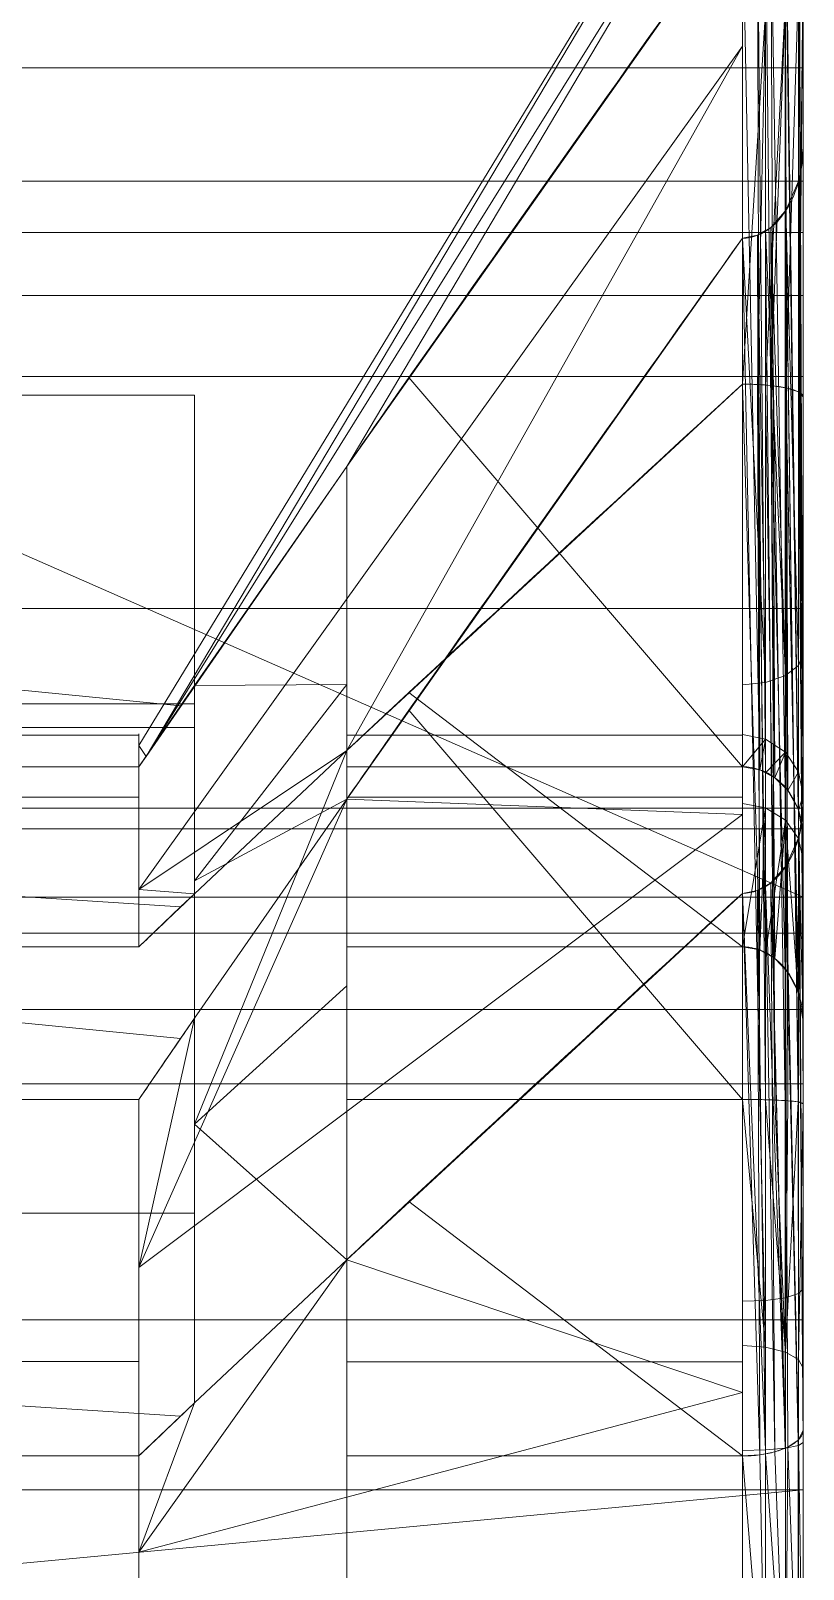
# Model space of a CAD drawing. Header units: millimetres. Extents: x -7.6 to 23.6, y 0 to 40.
# Drawn here: x 22.281 to 23.55, y 32.226 to 34.756 of the extents above; entities that cross this region are included whole.
import ezdxf

# ---------------------------------------------------------------- set-up
doc = ezdxf.new("R2010")
doc.units = ezdxf.units.MM
doc.layers.add('1', color=7, linetype='CONTINUOUS', true_color=0xffffff)

msp = doc.modelspace()

# ---------------------------------------------------------------- linework, layer by layer
at = {"layer": '1', "color": 7, "linetype": 'CONTINUOUS', "lineweight": 13}
for p, q in [((23.55, 33.4291, 1.5558), (23.55, 35.0032, 2.5843)), ((23.45, 34.9619, 2.4378), (23.45, 33.5459, 1.5127)), ((23.55, 34.5657, 3.254), (23.55, 32.9915, 2.2256)), ((23.45, 32.9989, 2.3499), (23.45, 34.4149, 3.275)), ((23.45, 33.2499, 0.1011), (23.45, 34.175, -1.3149)), ((22.55, 34.1572, 1.9121), (17.35, 34.1572, 1.9121)), ((22.55, 34.1572, 1.9121), (22.55, 33.6103, 2.7493)), ((22.55, 33.6793, 1.5999), (22.55, 34.1572, 1.9121)), ((23.55, 34.154, -1.4657), (23.55, 33.1256, 0.1085)), ((22.8, 34.0397, 1.8353), (22.8, 33.5459, 1.5127)), ((22.55, 33.6493, -0.5103), (17.35, 33.6493, -0.5103)), ((22.55, 33.6493, -0.5103), (22.55, 33.3371, -0.0324)), ((22.55, 32.8122, -1.0573), (22.55, 33.6493, -0.5103)), ((22.55, 33.6103, 2.7493), (17.35, 33.6103, 2.7493)), ((22.55, 33.6103, 2.7493), (22.55, 33.1324, 2.4371)), ((22.8, 33.2499, 0.1011), (22.8, 33.5725, -0.3928)), ((22.4586, 33.5459, 1.5127), (17.35, 33.5459, 1.5127)), ((22.8, 33.5459, 1.5127), (23.45, 33.5459, 1.5127)), ((22.8, 32.9989, 2.3499), (22.8, 33.4928, 2.6725)), ((23.55, 32.4558, -0.3291), (23.55, 33.4843, -1.9032)), ((23.45, 33.3378, -1.8619), (23.45, 32.4127, -0.4459)), ((22.4586, 33.2499, 0.1011), (17.35, 33.2499, 0.1011)), ((22.8, 33.2499, 0.1011), (23.45, 33.2499, 0.1011)), ((22.4586, 32.9989, 2.3499), (17.35, 32.9989, 2.3499)), ((22.8, 32.9989, 2.3499), (23.45, 32.9989, 2.3499)), ((22.55, 32.8122, -1.0573), (17.35, 32.8122, -1.0573)), ((22.55, 32.4999, -0.5793), (22.55, 32.8122, -1.0573)), ((22.8, 32.7353, -0.9397), (22.8, 32.4127, -0.4459)), ((22.4586, 32.4127, -0.4459), (17.35, 32.4127, -0.4459)), ((22.8, 32.4127, -0.4459), (23.45, 32.4127, -0.4459))]:
    msp.add_line(p, q, dxfattribs=at)
at = {"layer": '1', "color": 18, "linetype": 'CONTINUOUS', "lineweight": 13}
for p, q in [((23.55, 34.8154, 7.7267), (23.55, 34.4244, 6.8063)), ((20.451, 34.695, -5.5766), (23.55, 34.695, -5.5766)), ((23.55, 34.695, -5.5766), (23.55, 34.3207, -4.6493)), ((20.451, 34.4244, 6.8063), (23.55, 34.4244, 6.8063)), ((20.451, 34.3207, -4.6493), (23.55, 34.3207, -4.6493)), ((20.451, 33.4776, 8.1468), (23.55, 33.4776, 8.1468)), ((23.55, 33.2724, 7.168), (23.55, 33.4776, 8.1468)), ((20.451, 33.3316, -5.9758), (23.55, 33.3316, -5.9758)), ((23.55, 33.1466, -4.993), (23.55, 33.3316, -5.9758)), ((20.451, 33.2724, 7.168), (23.55, 33.2724, 7.168)), ((20.451, 33.1466, -4.993), (23.55, 33.1466, -4.993))]:
    msp.add_line(p, q, dxfattribs=at)
at = {"layer": '1', "color": 7, "linetype": 'CONTINUOUS', "lineweight": 13, "extrusion": (1, 0, 0)}
msp.add_circle((32, 1.1, 23.55), 4, dxfattribs=at)
at = {"layer": '1', "color": 18, "linetype": 'CONTINUOUS', "lineweight": 13, "extrusion": (-1, 0, 0)}
msp.add_circle((-32, 1.1, -23.55), 4, dxfattribs=at)
at = {"layer": '1', "color": 7, "linetype": 'CONTINUOUS', "lineweight": 13, "extrusion": (-1, 0, 0)}
for centre, radius, start, end in [((-32, 1.1, -23.55), 3.35, 153.7, 229.9847), ((-32, 1.1, -23.45), 3.25, 155.6923, 227.9925), ((-32, 1.1, -23.55), 3.35, 63.7, 139.9847), ((-32, 1.1, -23.45), 3.25, 65.6923, 137.9925), ((-32, 1.1, -22.4586), 1.6, 165.0523, 218.6324), ((-32, 1.1, -22.8), 1.6, 165.0523, 218.6324), ((-32, 1.1, -23.45), 1.6, 165.0523, 218.6324), ((-32, 1.1, -23.55), 3.35, 243.7, 319.9847), ((-32, 1.1, -23.45), 3.25, 245.6923, 317.9925), ((-32, 1.1, -22.4586), 1.6, 75.1028, 128.6324), ((-32, 1.1, -22.8), 1.6, 75.0523, 128.6324), ((-32, 1.1, -23.45), 1.6, 75.0523, 128.6324), ((-32, 1.1, -22.4586), 1.6, 255.0523, 308.6324), ((-32, 1.1, -22.8), 1.6, 255.0523, 308.6324), ((-32, 1.1, -23.45), 1.6, 255.0523, 308.6324)]:
    msp.add_arc(centre, radius, start, end, dxfattribs=at)
at = {"layer": '1', "color": 18, "linetype": 'CONTINUOUS', "lineweight": 13, "extrusion": (-1, 0, 0)}
for start, end in [(236.84238, 248.01881), (101.84238, 113.01881), (259.34238, 270.51881)]:
    msp.add_arc((-32, 1.1, -23.55), 6.2, start, end, dxfattribs=at)
at = {"layer": '1', "color": 18, "linetype": 'CONTINUOUS', "lineweight": 13, "extrusion": (1, 0, 0)}
for start, end in [(280.65762, 291.98119), (78.15762, 89.48119)]:
    msp.add_arc((32, 1.1, 23.55), 7.2, start, end, dxfattribs=at)
at = {"layer": '1', "color": 7, "linetype": 'CONTINUOUS', "lineweight": 13, "extrusion": (1, 0, 0)}
for centre, radius, start, end in [((32, 1.1, 22.8), 2.1682, 19.825, 46.4903), ((32, 1.1, 22.55), 1.7521, 16.577, 49.7382), ((32, 1.1, 22.8), 2.1682, 289.825, 316.4903), ((32, 1.1, 23.55), 1.5, 318.6236, 17.6916), ((32, 1.1, 22.55), 1.7521, 286.577, 319.7382), ((32, 1.1, 23.55), 1.5, 48.6236, 107.6916), ((32, 1.1, 23.55), 1.5, 228.6236, 287.6916)]:
    msp.add_arc(centre, radius, start, end, dxfattribs=at)
at = {"layer": '1', "color": 7, "linetype": 'CONTINUOUS', "lineweight": 13, "extrusion": (-6.35333e-13, -0.546944, 0.837169)}
msp.add_open_spline([(22.8, 34.0397, 1.8353), (22.8341, 34.0885, 1.8672), (22.8682, 34.1372, 1.8991), (23.084, 34.445, 2.1002), (23.2668, 34.7036, 2.2691), (23.45, 34.9619, 2.4378)], degree=3, knots=[0, 0, 0, 0, 0.158304, 0.158304, 1, 1, 1, 1], dxfattribs=at)
at = {"layer": '1', "color": 7, "linetype": 'CONTINUOUS', "lineweight": 13}
for points, knots in [([(23.55, 34.5657, 3.254), (23.55, 34.565, 3.2541), (23.55, 34.5644, 3.2542), (23.5498, 34.5463, 3.2569), (23.5477, 34.5288, 3.2594), (23.5387, 34.494, 3.2643), (23.5316, 34.4763, 3.2668), (23.5148, 34.4502, 3.2703), (23.5065, 34.4404, 3.2716), (23.4902, 34.4273, 3.2734), (23.4828, 34.4228, 3.274), (23.4671, 34.4167, 3.2748), (23.4585, 34.4149, 3.275), (23.45, 34.4149, 3.275)], [0, 0, 0, 0, 0.010072, 0.010072, 0.274132, 0.274132, 0.556832, 0.556832, 0.746009, 0.746009, 0.872338, 0.872338, 1, 1, 1, 1]), ([(23.45, 34.175, -1.3149), (23.4585, 34.175, -1.3149), (23.4671, 34.1748, -1.3167), (23.4828, 34.174, -1.3228), (23.4902, 34.1734, -1.3273), (23.5065, 34.1716, -1.3404), (23.5148, 34.1703, -1.3502), (23.5316, 34.1668, -1.3763), (23.5387, 34.1643, -1.394), (23.5477, 34.1594, -1.4288), (23.5498, 34.1569, -1.4463), (23.55, 34.1542, -1.4644), (23.55, 34.1541, -1.465), (23.55, 34.154, -1.4657)], [0, 0, 0, 0, 0.127662, 0.127662, 0.253991, 0.253991, 0.443168, 0.443168, 0.725868, 0.725868, 0.989928, 0.989928, 1, 1, 1, 1]), ([(23.55, 33.4291, 1.5558), (23.55, 33.4297, 1.5556), (23.55, 33.4303, 1.5554), (23.55, 33.4328, 1.5545), (23.5499, 33.4346, 1.5539), (23.5491, 33.4501, 1.5483), (23.5463, 33.4638, 1.5434), (23.5374, 33.4874, 1.5347), (23.5318, 33.4977, 1.5309), (23.5188, 33.5148, 1.5245), (23.5117, 33.5219, 1.5218), (23.4961, 33.5334, 1.5174), (23.4875, 33.538, 1.5157), (23.4694, 33.5442, 1.5133), (23.4596, 33.5459, 1.5127), (23.45, 33.5459, 1.5127)], [0, 0, 0, 0, 0.011576, 0.011576, 0.044223, 0.044223, 0.291445, 0.291445, 0.497622, 0.497622, 0.672053, 0.672053, 0.835615, 0.835615, 1, 1, 1, 1]), ([(23.45, 33.3378, -1.8619), (23.4585, 33.3378, -1.8619), (23.4671, 33.3395, -1.8624), (23.4828, 33.3455, -1.8641), (23.4902, 33.3498, -1.8654), (23.5065, 33.3625, -1.869), (23.5148, 33.372, -1.8718), (23.5316, 33.3973, -1.879), (23.5387, 33.4145, -1.8839), (23.5477, 33.4484, -1.8934), (23.5498, 33.4654, -1.8981), (23.55, 33.483, -1.9029), (23.55, 33.4836, -1.9031), (23.55, 33.4843, -1.9032)], [0, 0, 0, 0, 0.127662, 0.127662, 0.253991, 0.253991, 0.443168, 0.443168, 0.725868, 0.725868, 0.989928, 0.989928, 1, 1, 1, 1]), ([(23.55, 33.1256, 0.1085), (23.55, 33.1263, 0.1084), (23.55, 33.1269, 0.1084), (23.55, 33.1295, 0.1082), (23.5499, 33.1315, 0.1081), (23.5491, 33.1479, 0.1069), (23.5463, 33.1624, 0.106), (23.5374, 33.1874, 0.1044), (23.5318, 33.1985, 0.1038), (23.5188, 33.2166, 0.1028), (23.5117, 33.2243, 0.1024), (23.4961, 33.2366, 0.1017), (23.4875, 33.2415, 0.1015), (23.4694, 33.2481, 0.1012), (23.4596, 33.2499, 0.1011), (23.45, 33.2499, 0.1011)], [0, 0, 0, 0, 0.011576, 0.011576, 0.044223, 0.044223, 0.291445, 0.291445, 0.497622, 0.497622, 0.672053, 0.672053, 0.835615, 0.835615, 1, 1, 1, 1]), ([(23.45, 32.9989, 2.3499), (23.4596, 32.9989, 2.3499), (23.4694, 32.9988, 2.3481), (23.4875, 32.9985, 2.3415), (23.4961, 32.9983, 2.3366), (23.5117, 32.9976, 2.3243), (23.5188, 32.9972, 2.3166), (23.5318, 32.9962, 2.2985), (23.5374, 32.9956, 2.2874), (23.5463, 32.994, 2.2624), (23.5491, 32.9931, 2.2479), (23.5499, 32.9919, 2.2315), (23.55, 32.9918, 2.2295), (23.55, 32.9916, 2.2269), (23.55, 32.9916, 2.2263), (23.55, 32.9915, 2.2256)], [0, 0, 0, 0, 0.164385, 0.164385, 0.327947, 0.327947, 0.502378, 0.502378, 0.708555, 0.708555, 0.955777, 0.955777, 0.988424, 0.988424, 1, 1, 1, 1]), ([(23.55, 32.4558, -0.3291), (23.55, 32.4556, -0.3297), (23.55, 32.4554, -0.3303), (23.55, 32.4545, -0.3328), (23.5499, 32.4539, -0.3346), (23.5491, 32.4483, -0.3501), (23.5463, 32.4434, -0.3638), (23.5374, 32.4347, -0.3874), (23.5318, 32.4309, -0.3977), (23.5188, 32.4245, -0.4148), (23.5117, 32.4218, -0.4219), (23.4961, 32.4174, -0.4334), (23.4875, 32.4157, -0.438), (23.4694, 32.4133, -0.4442), (23.4596, 32.4127, -0.4459), (23.45, 32.4127, -0.4459)], [0, 0, 0, 0, 0.011576, 0.011576, 0.044223, 0.044223, 0.291445, 0.291445, 0.497622, 0.497622, 0.672053, 0.672053, 0.835615, 0.835615, 1, 1, 1, 1])]:
    msp.add_open_spline(points, degree=3, knots=knots, dxfattribs=at)
at = {"layer": '1', "color": 7, "linetype": 'CONTINUOUS', "lineweight": 13, "extrusion": (1.32977e-12, -0.546944, 0.837169)}
msp.add_open_spline([(23.45, 34.4149, 3.275), (23.2668, 34.1566, 3.1062), (23.084, 33.8981, 2.9373), (22.8682, 33.5903, 2.7362), (22.8341, 33.5415, 2.7044), (22.8, 33.4928, 2.6725)], degree=3, knots=[0, 0, 0, 0, 0.841696, 0.841696, 1, 1, 1, 1], dxfattribs=at)
at = {"layer": '1', "color": 7, "linetype": 'CONTINUOUS', "lineweight": 13, "extrusion": (-1.38887e-12, -0.837169, -0.546944)}
msp.add_open_spline([(23.45, 34.175, -1.3149), (23.2668, 34.0062, -1.0566), (23.084, 33.8373, -0.7981), (22.8682, 33.6362, -0.4903), (22.8341, 33.6044, -0.4415), (22.8, 33.5725, -0.3928)], degree=3, knots=[0, 0, 0, 0, 0.841696, 0.841696, 1, 1, 1, 1], dxfattribs=at)
at = {"layer": '1', "color": 7, "linetype": 'CONTINUOUS', "lineweight": 13, "extrusion": (8.42871e-12, -0.546944, 0.837169)}
msp.add_open_spline([(22.55, 33.6793, 1.5999), (22.5424, 33.6683, 1.5927), (22.5348, 33.6572, 1.5855), (22.5043, 33.6128, 1.5564), (22.4814, 33.5793, 1.5346), (22.4586, 33.5459, 1.5127)], degree=3, knots=[0, 0, 0, 0, 0.248544, 0.248544, 1, 1, 1, 1], dxfattribs=at)
at = {"layer": '1', "color": 7, "linetype": 'CONTINUOUS', "lineweight": 13, "extrusion": (-3.89003e-12, -0.837169, -0.546944)}
msp.add_open_spline([(22.4586, 33.2499, 0.1011), (22.4814, 33.2717, 0.0676), (22.5043, 33.2936, 0.0342), (22.5348, 33.3226, -0.0103), (22.5424, 33.3298, -0.0213), (22.55, 33.3371, -0.0324)], degree=3, knots=[0, 0, 0, 0, 0.751542, 0.751542, 1, 1, 1, 1], dxfattribs=at)
at = {"layer": '1', "color": 7, "linetype": 'CONTINUOUS', "lineweight": 13, "extrusion": (3.33919e-12, -0.837169, -0.546944)}
msp.add_open_spline([(22.8, 32.7353, -0.9397), (22.8341, 32.7672, -0.9885), (22.8682, 32.7991, -1.0372), (23.084, 33.0002, -1.345), (23.2668, 33.1691, -1.6036), (23.45, 33.3378, -1.8619)], degree=3, knots=[0, 0, 0, 0, 0.158304, 0.158304, 1, 1, 1, 1], dxfattribs=at)
at = {"layer": '1', "color": 7, "linetype": 'CONTINUOUS', "lineweight": 13, "extrusion": (-3.15536e-12, -0.546944, 0.837169)}
msp.add_open_spline([(22.4586, 32.9989, 2.3499), (22.4814, 33.0324, 2.3717), (22.5043, 33.0658, 2.3936), (22.5348, 33.1103, 2.4226), (22.5424, 33.1213, 2.4298), (22.55, 33.1324, 2.4371)], degree=3, knots=[0, 0, 0, 0, 0.751456, 0.751456, 1, 1, 1, 1], dxfattribs=at)
at = {"layer": '1', "color": 7, "linetype": 'CONTINUOUS', "lineweight": 13, "extrusion": (-2.97804e-11, -0.837169, -0.546944)}
msp.add_open_spline([(22.55, 32.4999, -0.5793), (22.5424, 32.4927, -0.5683), (22.5348, 32.4855, -0.5572), (22.5043, 32.4564, -0.5128), (22.4814, 32.4346, -0.4793), (22.4586, 32.4127, -0.4459)], degree=3, knots=[0, 0, 0, 0, 0.248458, 0.248458, 1, 1, 1, 1], dxfattribs=at)
at = {"layer": '1', "color": 18, "linetype": 'CONTINUOUS', "lineweight": 13}
for points in [[(23.55, 35.7383, -0.3232), (23.55, 34.8362, -1.7206), (23.55, 33.1466, -4.993), (23.55, 38.6766, 3.795)], [(23.55, 34.3207, -4.6493), (23.55, 35.3911, -4.0904), (23.55, 38.6766, 3.795), (23.55, 33.1466, -4.993)], [(23.55, 34.5087, 4.2155), (23.55, 35.559, 2.9258), (23.55, 37.7493, 3.4207), (23.55, 37.1904, 4.4911)], [(23.55, 37.1904, 4.4911), (23.55, 33.0246, 4.9665), (23.55, 34.5087, 4.2155)], [(23.55, 33.0246, 4.9665), (23.55, 37.1904, 4.4911), (23.55, 36.4236, 5.4442), (23.55, 35.4977, 6.2192)], [(23.55, 35.4977, 6.2192), (23.55, 36.0618, 7.0449), (23.55, 34.8154, 7.7267), (23.55, 34.4244, 6.8063)], [(22.05, 35.559, 2.9258), (23.55, 35.559, 2.9258), (23.55, 34.5087, 4.2155), (22.05, 34.5087, 4.2155)], [(23.55, 35.4977, 6.2192), (23.55, 31.3634, 5.049), (23.55, 33.0246, 4.9665)], [(23.55, 31.3634, 5.049), (23.55, 35.4977, 6.2192), (23.55, 34.4244, 6.8063), (23.55, 33.2724, 7.168)], [(20.451, 35.3911, -4.0904), (23.55, 35.3911, -4.0904), (23.55, 34.3207, -4.6493), (20.451, 34.3207, -4.6493)], [(22.05, 33.4437, -2.6304), (23.55, 33.4437, -2.6304), (23.55, 34.8362, -1.7206), (22.05, 34.8362, -1.7206)], [(23.55, 34.8362, -1.7206), (23.55, 33.4437, -2.6304), (23.55, 33.1466, -4.993)], [(20.451, 34.4244, 6.8063), (23.55, 34.4244, 6.8063), (23.55, 34.8154, 7.7267), (20.451, 34.8154, 7.7267)], [(23.55, 33.3316, -5.9758), (20.451, 33.3316, -5.9758), (20.45, 34.695, -5.5766), (20.451, 34.695, -5.5766)], [(20.451, 34.695, -5.5766), (23.55, 34.695, -5.5766), (23.55, 33.3316, -5.9758)], [(20.451, 34.695, -5.5766), (20.451, 34.3207, -4.6493), (23.55, 34.3207, -4.6493), (23.55, 34.695, -5.5766)], [(23.55, 33.1466, -4.993), (23.55, 33.3316, -5.9758), (23.55, 34.695, -5.5766), (23.55, 34.3207, -4.6493)], [(22.05, 34.5087, 4.2155), (23.55, 34.5087, 4.2155), (23.55, 33.0246, 4.9665), (22.05, 33.0246, 4.9665)], [(20.451, 33.2724, 7.168), (23.55, 33.2724, 7.168), (23.55, 34.4244, 6.8063), (20.451, 34.4244, 6.8063)], [(20.45, 32.357, 8.2911), (23.55, 32.357, 8.2911), (23.55, 33.4776, 8.1468), (20.451, 33.4776, 8.1468)], [(20.451, 33.4776, 8.1468), (23.55, 33.4776, 8.1468), (23.55, 33.2724, 7.168), (20.451, 33.2724, 7.168)], [(23.55, 33.2724, 7.168), (23.55, 33.4776, 8.1468), (23.55, 32.0652, 8.2997), (23.55, 32.0561, 7.2997)], [(22.05, 31.8016, -2.8951), (23.55, 31.8016, -2.8951), (23.55, 33.4437, -2.6304), (22.05, 33.4437, -2.6304)], [(23.55, 33.4437, -2.6304), (23.55, 31.8016, -2.8951), (23.55, 31.9439, -5.0997), (23.55, 33.1466, -4.993)], [(20.451, 33.3316, -5.9758), (23.55, 33.3316, -5.9758), (23.55, 33.1466, -4.993), (20.451, 33.1466, -4.993)], [(23.55, 33.2724, 7.168), (23.55, 29.8122, 4.4487), (23.55, 31.3634, 5.049)], [(23.55, 29.8122, 4.4487), (23.55, 33.2724, 7.168), (23.55, 32.0561, 7.2997), (23.55, 30.8534, 7.193)], [(20.451, 33.1466, -4.993), (23.55, 33.1466, -4.993), (23.55, 31.9439, -5.0997), (20.451, 31.9439, -5.0997)], [(22.05, 33.0246, 4.9665), (23.55, 33.0246, 4.9665), (23.55, 31.3634, 5.049), (22.05, 31.3634, 5.049)], [(23.55, 32.357, 8.2911), (20.45, 32.357, 8.2911), (20.45, 32.0652, 8.2997), (20.451, 32.0652, 8.2997)], [(20.451, 32.0652, 8.2997), (23.55, 32.0652, 8.2997), (23.55, 32.357, 8.2911)]]:
    msp.add_3dface(points, dxfattribs=at)
at = {"layer": '1', "color": 7, "linetype": 'CONTINUOUS', "lineweight": 13}
for points in [[(23.55, 35.8608, 2.1459), (23.55, 34.5657, 3.254), (23.55, 35.0032, 2.5843)], [(23.55, 34.5657, 3.254), (23.55, 35.8608, 2.1459), (23.55, 35.1016, 3.6258)], [(23.55, 34.1878, -2.2487), (22.05, 34.1878, -2.2487), (22.05, 35.3607, -1.0693), (23.55, 35.3607, -1.0693)], [(23.55, 34.8741, -0.621), (23.55, 34.154, -1.4657), (23.55, 34.1878, -2.2487), (23.55, 35.3607, -1.0693)], [(22.4703, 33.563, 1.5239), (22.4586, 33.581, 0.8541), (23.45, 35.2114, 0.6004)], [(22.4586, 33.581, 0.8541), (22.4586, 33.3443, 0.2323), (23.45, 34.7305, -0.6626), (23.45, 35.2114, 0.6004)], [(23.45, 35.2114, 0.6004), (23.45, 35.1369, 1.9498), (22.4703, 33.563, 1.5239)], [(22.8, 34.0397, 1.8353), (22.4703, 33.563, 1.5239), (23.45, 35.1369, 1.9498)], [(23.45, 35.1369, 1.9498), (23.45, 34.9619, 2.4378), (22.8, 34.0397, 1.8353)], [(23.55, 35.1016, 3.6258), (22.05, 35.1016, 3.6258), (22.05, 33.8061, 4.669), (23.55, 33.8061, 4.669)], [(23.55, 35.1016, 3.6258), (23.55, 33.8061, 4.669), (23.55, 33.721, 3.9741), (23.55, 34.5657, 3.254)], [(23.5215, 34.9747, 2.4822), (23.542, 34.9879, 2.5289), (23.542, 33.474, 1.5396)], [(23.542, 34.9879, 2.5289), (23.5433, 34.9888, 2.532), (23.55, 33.4291, 1.5558)], [(23.55, 33.4291, 1.5558), (23.55, 33.431, 1.5552), (23.542, 34.9879, 2.5289)], [(23.55, 33.431, 1.5552), (23.542, 33.474, 1.5396), (23.542, 34.9879, 2.5289)], [(23.55, 33.4291, 1.5558), (23.5433, 34.9888, 2.532), (23.55, 35.0027, 2.5824)], [(23.55, 33.4291, 1.5558), (23.55, 35.0032, 2.5843), (23.55, 34.5657, 3.254), (23.55, 32.9915, 2.2256)], [(23.55, 35.0027, 2.5824), (23.55, 35.0032, 2.5843), (23.55, 33.4291, 1.5558)], [(22.9023, 34.186, 1.9309), (23.45, 34.9619, 2.4378), (23.45, 33.5459, 1.5127)], [(23.45, 34.9619, 2.4378), (23.475, 34.9632, 2.4425), (23.4785, 33.5411, 1.5145)], [(23.4785, 33.5411, 1.5145), (23.45, 33.5459, 1.5127), (23.45, 34.9619, 2.4378)], [(23.475, 34.9632, 2.4425), (23.488, 34.9654, 2.4499), (23.4879, 33.5361, 1.5164)], [(23.475, 34.9632, 2.4425), (23.4879, 33.5361, 1.5164), (23.4785, 33.5411, 1.5145)], [(23.5036, 33.5279, 1.5196), (23.4879, 33.5361, 1.5164), (23.488, 34.9654, 2.4499)], [(23.488, 34.9654, 2.4499), (23.4967, 34.9668, 2.4549), (23.5036, 33.5279, 1.5196)], [(23.4967, 34.9668, 2.4549), (23.5206, 34.9744, 2.4812), (23.5203, 33.5114, 1.5258)], [(23.4967, 34.9668, 2.4549), (23.5203, 33.5114, 1.5258), (23.5036, 33.5279, 1.5196)], [(23.5248, 33.5069, 1.5274), (23.5203, 33.5114, 1.5258), (23.5206, 34.9744, 2.4812)], [(23.5415, 33.4766, 1.5387), (23.5206, 34.9744, 2.4812), (23.5215, 34.9747, 2.4822)], [(23.5206, 34.9744, 2.4812), (23.5415, 33.4766, 1.5387), (23.5248, 33.5069, 1.5274)], [(23.5215, 34.9747, 2.4822), (23.542, 33.474, 1.5396), (23.5415, 33.4766, 1.5387)], [(23.55, 34.8672, -0.6325), (23.5424, 34.8345, -0.6127), (23.542, 34.1622, -1.4087)], [(23.542, 34.1622, -1.4087), (23.5433, 34.1618, -1.412), (23.55, 34.8672, -0.6325)], [(23.55, 34.8672, -0.6325), (23.5433, 34.1618, -1.412), (23.55, 34.1543, -1.4637)], [(23.55, 34.1543, -1.4637), (23.55, 34.154, -1.4657), (23.55, 34.8672, -0.6325)], [(23.5424, 34.8345, -0.6127), (23.5207, 34.8067, -0.5959), (23.5215, 34.1689, -1.3607)], [(23.5215, 34.1689, -1.3607), (23.542, 34.1622, -1.4087), (23.5424, 34.8345, -0.6127)], [(23.4883, 34.7881, -0.5847), (23.45, 34.7816, -0.5808), (23.45, 34.175, -1.3149)], [(23.45, 34.175, -1.3149), (23.475, 34.1744, -1.3198), (23.4883, 34.7881, -0.5847)], [(23.475, 34.1744, -1.3198), (23.488, 34.1734, -1.3275), (23.4883, 34.7881, -0.5847)], [(23.5207, 34.8067, -0.5959), (23.4883, 34.7881, -0.5847), (23.488, 34.1734, -1.3275)], [(23.488, 34.1734, -1.3275), (23.4967, 34.1727, -1.3326), (23.5207, 34.8067, -0.5959)], [(23.4967, 34.1727, -1.3326), (23.5215, 34.1689, -1.3607), (23.5207, 34.8067, -0.5959)], [(23.45, 34.7305, -0.6626), (22.4586, 33.3443, 0.2323), (22.8, 33.5725, -0.3928)], [(22.8, 33.5725, -0.3928), (23.45, 34.175, -1.3149), (23.45, 34.7305, -0.6626)], [(23.55, 33.7325, 3.9672), (23.5433, 34.512, 3.2618), (23.55, 34.5637, 3.2543)], [(23.55, 34.5637, 3.2543), (23.5433, 34.512, 3.2618), (23.55, 32.9915, 2.2256)], [(23.55, 34.5637, 3.2543), (23.55, 34.5657, 3.254), (23.55, 33.7325, 3.9672)], [(23.55, 32.9915, 2.2256), (23.55, 34.5657, 3.254), (23.55, 34.5637, 3.2543)], [(23.542, 32.9947, 2.2732), (23.542, 34.5088, 3.2622), (23.5215, 34.4607, 3.2689)], [(23.5215, 34.4607, 3.2689), (23.542, 34.5087, 3.2622), (23.5424, 33.7127, 3.9345)], [(23.542, 34.5087, 3.2622), (23.5433, 34.512, 3.2618), (23.55, 33.7325, 3.9672)], [(23.55, 32.9916, 2.2276), (23.5433, 34.512, 3.2618), (23.542, 34.5088, 3.2622)], [(23.542, 34.5088, 3.2622), (23.542, 32.9947, 2.2732), (23.55, 32.9916, 2.2276)], [(23.55, 33.7325, 3.9672), (23.5424, 33.7127, 3.9345), (23.542, 34.5087, 3.2622)], [(23.55, 32.9916, 2.2276), (23.55, 32.9915, 2.2256), (23.5433, 34.512, 3.2618)], [(23.4967, 34.4326, 3.2727), (23.5215, 34.4607, 3.2689), (23.5207, 33.6959, 3.9067)], [(23.5203, 32.997, 2.3131), (23.5206, 34.4596, 3.269), (23.4967, 34.4326, 3.2727)], [(23.5206, 34.4596, 3.269), (23.5203, 32.997, 2.3131), (23.5248, 32.9968, 2.3083)], [(23.5248, 32.9968, 2.3083), (23.5215, 34.4607, 3.2689), (23.5206, 34.4596, 3.269)], [(23.5424, 33.7127, 3.9345), (23.5207, 33.6959, 3.9067), (23.5215, 34.4607, 3.2689)], [(23.5248, 32.9968, 2.3083), (23.5415, 32.9949, 2.276), (23.5215, 34.4607, 3.2689)], [(23.5415, 32.9949, 2.276), (23.542, 32.9947, 2.2732), (23.5215, 34.4607, 3.2689)], [(23.488, 34.4275, 3.2733), (23.4967, 34.4326, 3.2727), (23.5207, 33.6959, 3.9067)], [(23.5036, 32.998, 2.3306), (23.4967, 34.4326, 3.2727), (23.488, 34.4275, 3.2733)], [(23.5036, 32.998, 2.3306), (23.5203, 32.997, 2.3131), (23.4967, 34.4326, 3.2727)], [(22.8, 33.4928, 2.6725), (23.45, 34.4149, 3.275), (23.45, 33.4675, 3.9998)], [(23.45, 32.9989, 2.3499), (23.45, 34.4149, 3.275), (22.9023, 33.639, 2.7681)], [(23.45, 34.4149, 3.275), (23.475, 34.4198, 3.2744), (23.4883, 33.6847, 3.8881)], [(23.4785, 32.9987, 2.3448), (23.475, 34.4198, 3.2744), (23.45, 34.4149, 3.275)], [(23.4883, 33.6847, 3.8881), (23.45, 33.6808, 3.8816), (23.45, 34.4149, 3.275)], [(23.45, 34.4149, 3.275), (23.45, 32.9989, 2.3499), (23.4785, 32.9987, 2.3448)], [(23.475, 34.4198, 3.2744), (23.488, 34.4275, 3.2733), (23.4883, 33.6847, 3.8881)], [(23.4879, 32.9984, 2.3395), (23.488, 34.4275, 3.2733), (23.475, 34.4198, 3.2744)], [(23.4785, 32.9987, 2.3448), (23.4879, 32.9984, 2.3395), (23.475, 34.4198, 3.2744)], [(23.488, 34.4275, 3.2733), (23.4879, 32.9984, 2.3395), (23.5036, 32.998, 2.3306)], [(23.5207, 33.6959, 3.9067), (23.4883, 33.6847, 3.8881), (23.488, 34.4275, 3.2733)], [(23.55, 32.6366, -2.849), (22.05, 32.6366, -2.849), (22.05, 34.1878, -2.2487), (23.55, 34.1878, -2.2487)], [(23.45, 33.5459, 1.5127), (22.8, 33.5459, 1.5127), (22.8, 34.0397, 1.8353), (22.9023, 34.186, 1.9309)], [(23.45, 33.2499, 0.1011), (23.45, 34.175, -1.3149), (22.9023, 33.6681, -0.539)], [(23.4785, 33.2448, 0.1013), (23.475, 34.1744, -1.3198), (23.45, 34.175, -1.3149)], [(23.45, 34.175, -1.3149), (23.45, 33.2499, 0.1011), (23.4785, 33.2448, 0.1013)], [(23.55, 33.4843, -1.9032), (23.55, 34.1878, -2.2487), (23.55, 34.154, -1.4657)], [(23.55, 33.4843, -1.9032), (23.55, 32.4215, -2.2234), (23.55, 32.6366, -2.849), (23.55, 34.1878, -2.2487)], [(17.35, 34.1572, 1.9121), (17.35, 33.5459, 1.5127), (22.4586, 33.5459, 1.5127), (22.5272, 33.6462, 1.5782)], [(22.5272, 33.6462, 1.5782), (22.55, 33.6793, 1.5999), (22.55, 34.1572, 1.9121), (17.35, 34.1572, 1.9121)], [(17.35, 34.1572, 1.9121), (22.55, 34.1572, 1.9121), (22.55, 33.6103, 2.7493), (17.35, 33.6103, 2.7493)], [(22.55, 34.1572, 1.9121), (22.55, 33.6793, 1.5999), (22.55, 33.4668, 2.0583)], [(22.55, 33.4668, 2.0583), (22.55, 33.1324, 2.4371), (22.55, 33.6103, 2.7493), (22.55, 34.1572, 1.9121)], [(23.4879, 33.2395, 0.1016), (23.488, 34.1734, -1.3275), (23.475, 34.1744, -1.3198)], [(23.4785, 33.2448, 0.1013), (23.4879, 33.2395, 0.1016), (23.475, 34.1744, -1.3198)], [(23.488, 34.1734, -1.3275), (23.4879, 33.2395, 0.1016), (23.5036, 33.2306, 0.102)], [(23.5036, 33.2306, 0.102), (23.4967, 34.1727, -1.3326), (23.488, 34.1734, -1.3275)], [(23.5203, 33.2131, 0.103), (23.5206, 34.169, -1.3596), (23.4967, 34.1727, -1.3326)], [(23.5036, 33.2306, 0.102), (23.5203, 33.2131, 0.103), (23.4967, 34.1727, -1.3326)], [(23.5206, 34.169, -1.3596), (23.5203, 33.2131, 0.103), (23.5248, 33.2083, 0.1032)], [(23.5248, 33.2083, 0.1032), (23.5215, 34.1689, -1.3607), (23.5206, 34.169, -1.3596)], [(23.5248, 33.2083, 0.1032), (23.5415, 33.176, 0.1051), (23.5215, 34.1689, -1.3607)], [(23.542, 33.1732, 0.1053), (23.542, 34.1622, -1.4088), (23.5215, 34.1689, -1.3607)], [(23.5415, 33.176, 0.1051), (23.542, 33.1732, 0.1053), (23.5215, 34.1689, -1.3607)], [(23.55, 33.1276, 0.1084), (23.5433, 34.1618, -1.412), (23.542, 34.1622, -1.4088)], [(23.542, 34.1622, -1.4088), (23.542, 33.1732, 0.1053), (23.55, 33.1276, 0.1084)], [(23.55, 34.1543, -1.4637), (23.5433, 34.1618, -1.412), (23.55, 33.1256, 0.1085)], [(23.55, 33.1276, 0.1084), (23.55, 33.1256, 0.1085), (23.5433, 34.1618, -1.412)], [(23.55, 33.1256, 0.1085), (23.55, 34.154, -1.4657), (23.55, 34.1543, -1.4637)], [(23.55, 34.154, -1.4657), (23.55, 33.1256, 0.1085), (23.55, 32.4558, -0.3291), (23.55, 33.4843, -1.9032)], [(22.55, 33.6793, 1.5999), (22.4703, 33.563, 1.5239), (22.8, 34.0397, 1.8353)], [(22.8, 34.0397, 1.8353), (22.8, 33.6813, 2.4691), (22.55, 33.6793, 1.5999)], [(22.8, 33.8152, 2.2859), (22.8, 34.0397, 1.8353), (22.8, 33.5459, 1.5127)], [(23.55, 33.8061, 4.669), (22.05, 33.8061, 4.669), (22.05, 32.1984, 5.0951), (23.55, 32.1984, 5.0951)], [(22.8, 33.5459, 1.5127), (22.8, 32.9989, 2.3499), (22.8, 33.4928, 2.6725), (22.8, 33.8152, 2.2859)], [(23.55, 33.8061, 4.669), (23.55, 32.1984, 5.0951), (23.55, 32.6875, 4.3787), (23.55, 33.721, 3.9741)], [(23.5424, 32.6796, 4.3412), (23.5424, 33.7127, 3.9345), (23.55, 33.7325, 3.9672), (23.55, 32.6875, 4.3787)], [(23.4883, 32.6685, 4.2883), (23.4883, 33.6847, 3.8881), (23.5207, 33.6959, 3.9067), (23.5207, 32.673, 4.3095)], [(23.5207, 32.673, 4.3095), (23.5207, 33.6959, 3.9067), (23.5424, 33.7127, 3.9345), (23.5424, 32.6796, 4.3412)], [(22.8, 33.6813, 2.4691), (22.55, 33.3586, 2.2064), (22.55, 33.6793, 1.5999)], [(22.55, 33.3586, 2.2064), (22.8, 33.6813, 2.4691), (22.8, 33.4928, 2.6725)], [(23.45, 32.667, 4.2808), (23.45, 33.6808, 3.8816), (23.4883, 33.6847, 3.8881), (23.4883, 32.6685, 4.2883)], [(17.35, 32.8122, -1.0573), (22.55, 32.8122, -1.0573), (22.55, 33.6493, -0.5103), (17.35, 33.6493, -0.5103)], [(17.35, 33.6493, -0.5103), (22.55, 33.6493, -0.5103), (22.55, 33.3371, -0.0324), (22.5272, 33.3154, 0.0008)], [(22.5272, 33.3154, 0.0008), (22.4586, 33.2499, 0.1011), (17.35, 33.2499, 0.1011), (17.35, 33.6493, -0.5103)], [(22.55, 32.9583, -0.3668), (22.55, 33.3371, -0.0324), (22.55, 33.6493, -0.5103), (22.55, 32.8122, -1.0573)], [(22.9023, 33.6681, -0.539), (22.8, 33.5725, -0.3928), (22.8, 33.2499, 0.1011), (23.45, 33.2499, 0.1011)], [(22.9023, 33.639, 2.7681), (22.8, 33.4928, 2.6725), (22.8, 32.9989, 2.3499), (23.45, 32.9989, 2.3499)], [(17.35, 33.6103, 2.7493), (22.55, 33.6103, 2.7493), (22.55, 33.1324, 2.4371), (22.5272, 33.0992, 2.4154)], [(22.5272, 33.0992, 2.4154), (22.4586, 32.9989, 2.3499), (17.35, 32.9989, 2.3499), (17.35, 33.6103, 2.7493)], [(17.35, 33.5979, 1.0187), (22.4586, 33.5979, 1.0187), (22.4586, 33.5459, 1.5127), (17.35, 33.5459, 1.5127)], [(17.35, 33.496, 0.5325), (22.4586, 33.496, 0.5325), (22.4586, 33.5979, 1.0187), (17.35, 33.5979, 1.0187)], [(22.8, 32.4127, -0.4459), (22.8, 33.5459, 1.5127), (22.8, 33.5979, 1.0187)], [(22.8, 33.5979, 1.0187), (22.8, 33.496, 0.5325), (22.8, 33.2499, 0.1011), (22.8, 32.4127, -0.4459)], [(23.45, 33.5979, 1.0187), (22.8, 33.5979, 1.0187), (22.8, 33.5459, 1.5127), (23.45, 33.5459, 1.5127)], [(23.45, 33.496, 0.5325), (22.8, 33.496, 0.5325), (22.8, 33.5979, 1.0187), (23.45, 33.5979, 1.0187)], [(23.4883, 33.5915, 1.0478), (23.45, 33.5991, 1.0475), (23.45, 33.5459, 1.5127)], [(23.4883, 33.5915, 1.0478), (23.4883, 33.4785, 0.5085), (23.45, 33.4855, 0.5057), (23.45, 33.5991, 1.0475)], [(22.4703, 33.563, 1.5239), (22.4586, 33.5459, 1.5127), (22.4586, 33.581, 0.8541)], [(22.55, 33.3371, -0.0324), (22.8, 33.5725, -0.3928), (22.4586, 33.3443, 0.2323)], [(22.8, 33.5725, -0.3928), (22.55, 33.3371, -0.0324), (22.55, 32.9583, -0.3668)], [(22.55, 32.9583, -0.3668), (22.8, 33.1859, -0.7152), (22.8, 33.5725, -0.3928)], [(22.8, 32.4127, -0.4459), (22.8, 33.2499, 0.1011), (22.8, 33.5725, -0.3928), (22.8, 33.1859, -0.7152)], [(23.45, 33.5459, 1.5127), (23.4785, 33.5411, 1.5145), (23.4883, 33.5915, 1.0478)], [(23.4785, 33.5411, 1.5145), (23.4879, 33.5361, 1.5164), (23.4883, 33.5915, 1.0478)], [(23.5207, 33.5699, 1.0485), (23.4883, 33.5915, 1.0478), (23.4879, 33.5361, 1.5164)], [(23.4879, 33.5361, 1.5164), (23.5036, 33.5279, 1.5196), (23.5207, 33.5699, 1.0485)], [(23.5207, 33.5699, 1.0485), (23.5207, 33.4583, 0.5166), (23.4883, 33.4785, 0.5085), (23.4883, 33.5915, 1.0478)], [(23.5036, 33.5279, 1.5196), (23.5248, 33.5069, 1.5274), (23.5207, 33.5699, 1.0485)], [(23.5424, 33.5374, 1.0495), (23.5207, 33.5699, 1.0485), (23.5248, 33.5069, 1.5274)], [(23.5424, 33.5374, 1.0495), (23.5424, 33.4282, 0.5286), (23.5207, 33.4583, 0.5166), (23.5207, 33.5699, 1.0485)], [(22.8, 33.5459, 1.5127), (22.8, 31.5873, 2.6459), (22.8, 32.0813, 2.6979), (22.8, 32.5674, 2.596)], [(22.8, 33.5459, 1.5127), (22.8, 32.4127, -0.4459), (22.8, 31.9187, -0.4979), (22.8, 31.4325, -0.396)], [(22.8, 33.5459, 1.5127), (22.8, 30.8141, 2.9152), (22.8, 31.5873, 2.6459)], [(22.8, 31.4325, -0.396), (22.8, 31.0011, -0.1499), (22.8, 30.8141, 2.9152), (22.8, 33.5459, 1.5127)], [(22.8, 32.5674, 2.596), (22.8, 32.9989, 2.3499), (22.8, 33.5459, 1.5127)], [(23.5248, 33.5069, 1.5274), (23.5415, 33.4766, 1.5387), (23.5424, 33.5374, 1.0495)], [(23.5415, 33.4766, 1.5387), (23.542, 33.474, 1.5396), (23.5424, 33.5374, 1.0495)], [(23.55, 33.4992, 1.0508), (23.5424, 33.5374, 1.0495), (23.542, 33.474, 1.5396)], [(23.55, 33.4992, 1.0508), (23.55, 33.3927, 0.5428), (23.5424, 33.4282, 0.5286), (23.5424, 33.5374, 1.0495)], [(17.35, 33.2499, 0.1011), (22.4586, 33.2499, 0.1011), (22.4586, 33.496, 0.5325), (17.35, 33.496, 0.5325)], [(23.45, 33.4675, 3.9998), (22.4586, 32.7225, 2.5276), (22.8, 33.4928, 2.6725)], [(22.55, 33.1324, 2.4371), (22.8, 33.4928, 2.6725), (22.4586, 32.7225, 2.5276)], [(22.8, 33.4928, 2.6725), (22.55, 33.1324, 2.4371), (22.55, 33.3586, 2.2064)], [(23.45, 33.2499, 0.1011), (22.8, 33.2499, 0.1011), (22.8, 33.496, 0.5325), (23.45, 33.496, 0.5325)], [(23.542, 33.474, 1.5396), (23.55, 33.431, 1.5552), (23.55, 33.4992, 1.0508)], [(23.55, 33.431, 1.5552), (23.55, 33.4291, 1.5558), (23.55, 33.4992, 1.0508)], [(23.55, 33.3938, 0.5457), (23.55, 33.4991, 1.0477), (23.55, 33.4291, 1.5558), (23.55, 32.9915, 2.2256)], [(22.4586, 32.0793, 2.698), (22.4586, 32.7225, 2.5276), (23.45, 33.4675, 3.9998), (23.45, 32.1612, 4.346)], [(23.45, 33.2499, 0.1011), (23.45, 33.4855, 0.5057), (23.4883, 33.4785, 0.5085)], [(23.4883, 33.4785, 0.5085), (23.4785, 33.2448, 0.1013), (23.45, 33.2499, 0.1011)], [(23.4883, 33.4785, 0.5085), (23.4879, 33.2395, 0.1016), (23.4785, 33.2448, 0.1013)], [(23.4879, 33.2395, 0.1016), (23.4883, 33.4785, 0.5085), (23.5207, 33.4583, 0.5166)], [(23.55, 33.4823, -1.9027), (23.5433, 33.432, -1.8888), (23.55, 32.4348, -2.2217)], [(23.55, 32.4558, -0.3291), (23.5433, 33.432, -1.8888), (23.55, 33.4823, -1.9027)], [(23.55, 32.4348, -2.2217), (23.55, 33.4843, -1.9032), (23.55, 33.4823, -1.9027)], [(23.55, 33.4823, -1.9027), (23.55, 33.4843, -1.9032), (23.55, 32.4558, -0.3291)], [(23.5207, 33.4583, 0.5166), (23.5036, 33.2306, 0.102), (23.4879, 33.2395, 0.1016)], [(23.5207, 33.4583, 0.5166), (23.5248, 33.2083, 0.1032), (23.5036, 33.2306, 0.102)], [(23.5415, 33.176, 0.1051), (23.5207, 33.4583, 0.5166), (23.5424, 33.4282, 0.5286)], [(23.5415, 33.176, 0.1051), (23.5248, 33.2083, 0.1032), (23.5207, 33.4583, 0.5166)], [(23.5215, 33.3822, -1.8747), (23.542, 33.4289, -1.8879), (23.542, 32.4396, -0.374)], [(23.5424, 32.4298, -2.1837), (23.542, 33.4288, -1.8879), (23.5215, 33.3822, -1.8747)], [(23.5424, 33.4282, 0.5286), (23.542, 33.1732, 0.1053), (23.5415, 33.176, 0.1051)], [(23.55, 32.4348, -2.2217), (23.5433, 33.432, -1.8888), (23.542, 33.4288, -1.8879)], [(23.542, 33.4289, -1.8879), (23.5433, 33.432, -1.8888), (23.55, 32.4558, -0.3291)], [(23.55, 32.4558, -0.3291), (23.55, 32.4552, -0.331), (23.542, 33.4289, -1.8879)], [(23.55, 32.4552, -0.331), (23.542, 32.4396, -0.374), (23.542, 33.4289, -1.8879)], [(23.542, 33.4288, -1.8879), (23.5424, 32.4298, -2.1837), (23.55, 32.4348, -2.2217)], [(23.55, 33.1276, 0.1084), (23.542, 33.1732, 0.1053), (23.5424, 33.4282, 0.5286)], [(23.55, 33.1276, 0.1084), (23.5424, 33.4282, 0.5286), (23.55, 33.3927, 0.5428)], [(23.55, 32.9915, 2.2256), (23.55, 33.1256, 0.1085), (23.55, 33.3938, 0.5457)], [(23.55, 33.3927, 0.5428), (23.55, 33.1256, 0.1085), (23.55, 33.1276, 0.1084)], [(23.5207, 32.4256, -2.1515), (23.5215, 33.3822, -1.8747), (23.4967, 33.3549, -1.8668)], [(23.4967, 33.3549, -1.8668), (23.5206, 33.3812, -1.8744), (23.5203, 32.4258, -0.4114)], [(23.5248, 32.4274, -0.4069), (23.5203, 32.4258, -0.4114), (23.5206, 33.3812, -1.8744)], [(23.5415, 32.4387, -0.3766), (23.5206, 33.3812, -1.8744), (23.5215, 33.3822, -1.8747)], [(23.5206, 33.3812, -1.8744), (23.5415, 32.4387, -0.3766), (23.5248, 32.4274, -0.4069)], [(23.5215, 33.3822, -1.8747), (23.5207, 32.4256, -2.1515), (23.5424, 32.4298, -2.1837)], [(23.5215, 33.3822, -1.8747), (23.542, 32.4396, -0.374), (23.5415, 32.4387, -0.3766)], [(22.4586, 33.3443, 0.2323), (22.4586, 33.2499, 0.1011), (22.55, 33.3371, -0.0324)], [(23.4883, 32.4228, -2.1301), (23.475, 33.3425, -1.8632), (23.45, 33.3378, -1.8619)], [(23.45, 33.3378, -1.8619), (23.475, 33.3425, -1.8632), (23.4785, 32.4145, -0.4411)], [(23.4883, 32.4228, -2.1301), (23.488, 33.3499, -1.8654), (23.475, 33.3425, -1.8632)], [(23.475, 33.3425, -1.8632), (23.488, 33.3499, -1.8654), (23.4879, 32.4164, -0.4361)], [(23.475, 33.3425, -1.8632), (23.4879, 32.4164, -0.4361), (23.4785, 32.4145, -0.4411)], [(23.5036, 32.4196, -0.4279), (23.4879, 32.4164, -0.4361), (23.488, 33.3499, -1.8654)], [(23.5207, 32.4256, -2.1515), (23.4967, 33.3549, -1.8668), (23.488, 33.3499, -1.8654)], [(23.488, 33.3499, -1.8654), (23.4967, 33.3549, -1.8668), (23.5036, 32.4196, -0.4279)], [(23.488, 33.3499, -1.8654), (23.4883, 32.4228, -2.1301), (23.5207, 32.4256, -2.1515)], [(23.4967, 33.3549, -1.8668), (23.5203, 32.4258, -0.4114), (23.5036, 32.4196, -0.4279)], [(23.45, 32.5172, -2.1086), (23.45, 33.3378, -1.8619), (22.8, 32.7353, -0.9397)], [(22.9023, 32.8309, -1.086), (23.45, 33.3378, -1.8619), (23.45, 32.4127, -0.4459)], [(23.45, 33.3378, -1.8619), (23.45, 32.4218, -2.1225), (23.4883, 32.4228, -2.1301)], [(23.4785, 32.4145, -0.4411), (23.45, 32.4127, -0.4459), (23.45, 33.3378, -1.8619)], [(22.8, 32.7353, -0.9397), (22.8, 33.1859, -0.7152), (22.55, 32.9583, -0.3668)], [(22.8, 33.1859, -0.7152), (22.8, 32.7353, -0.9397), (22.8, 32.4127, -0.4459)], [(22.4586, 32.7225, 2.5276), (22.4586, 32.9989, 2.3499), (22.55, 33.1324, 2.4371)], [(23.55, 33.1256, 0.1085), (23.55, 32.9915, 2.2256), (23.55, 30.8744, 2.0915), (23.55, 30.6062, 1.6543)], [(23.55, 30.6062, 1.6543), (23.55, 30.5009, 1.1523), (23.55, 33.1256, 0.1085)], [(23.55, 30.5009, 1.1523), (23.55, 30.5709, 0.6442), (23.55, 32.4558, -0.3291), (23.55, 33.1256, 0.1085)], [(17.35, 32.9989, 2.3499), (22.4586, 32.9989, 2.3499), (22.4586, 32.5679, 2.5958), (17.35, 32.5679, 2.5958)], [(23.45, 32.9989, 2.3499), (22.8, 32.9989, 2.3499), (22.8, 32.5674, 2.596), (23.45, 32.5674, 2.596)], [(23.4883, 32.5915, 2.5785), (23.4785, 32.9987, 2.3448), (23.45, 32.9989, 2.3499)], [(23.45, 32.9989, 2.3499), (23.45, 32.5943, 2.5855), (23.4883, 32.5915, 2.5785)], [(23.4883, 32.5915, 2.5785), (23.4879, 32.9984, 2.3395), (23.4785, 32.9987, 2.3448)], [(23.5207, 32.5834, 2.5583), (23.5036, 32.998, 2.3306), (23.4879, 32.9984, 2.3395)], [(23.4879, 32.9984, 2.3395), (23.4883, 32.5915, 2.5785), (23.5207, 32.5834, 2.5583)], [(23.5207, 32.5834, 2.5583), (23.5248, 32.9968, 2.3083), (23.5036, 32.998, 2.3306)], [(23.5415, 32.9949, 2.276), (23.5248, 32.9968, 2.3083), (23.5207, 32.5834, 2.5583)], [(23.5415, 32.9949, 2.276), (23.5207, 32.5834, 2.5583), (23.5424, 32.5714, 2.5282)], [(23.5424, 32.5714, 2.5282), (23.542, 32.9947, 2.2732), (23.5415, 32.9949, 2.276)], [(23.55, 32.9916, 2.2276), (23.542, 32.9947, 2.2732), (23.5424, 32.5714, 2.5282)], [(23.55, 32.9916, 2.2276), (23.5424, 32.5714, 2.5282), (23.55, 32.5572, 2.4927)], [(23.55, 32.5572, 2.4927), (23.55, 32.9915, 2.2256), (23.55, 32.9916, 2.2276)], [(23.55, 30.8744, 2.0915), (23.55, 32.9915, 2.2256), (23.55, 32.5543, 2.4938), (23.55, 32.0523, 2.5991)], [(22.55, 32.9583, -0.3668), (22.55, 32.4999, -0.5793), (22.8, 32.7353, -0.9397)], [(22.55, 32.8122, -1.0573), (22.55, 32.4999, -0.5793), (22.55, 32.9583, -0.3668)], [(17.35, 32.8122, -1.0573), (17.35, 32.4127, -0.4459), (22.4586, 32.4127, -0.4459), (22.5272, 32.4782, -0.5462)], [(22.5272, 32.4782, -0.5462), (22.55, 32.4999, -0.5793), (22.55, 32.8122, -1.0573), (17.35, 32.8122, -1.0573)], [(23.45, 32.4127, -0.4459), (22.8, 32.4127, -0.4459), (22.8, 32.7353, -0.9397), (22.9023, 32.8309, -1.086)], [(22.4586, 32.2546, -0.4796), (22.8, 32.7353, -0.9397), (22.55, 32.4999, -0.5793)], [(22.8, 32.7353, -0.9397), (22.4586, 32.2546, -0.4796), (23.45, 32.5172, -2.1086)], [(23.5424, 31.5702, 4.3837), (23.5424, 32.6796, 4.3412), (23.55, 32.6875, 4.3787), (23.55, 31.5652, 4.4217)], [(23.55, 31.5785, 4.4234), (23.55, 32.6875, 4.3787), (23.55, 32.1984, 5.0951)], [(23.45, 31.5782, 4.3225), (23.45, 32.667, 4.2808), (23.4883, 32.6685, 4.2883), (23.4883, 31.5772, 4.3301)], [(23.4883, 31.5772, 4.3301), (23.4883, 32.6685, 4.2883), (23.5207, 32.673, 4.3095), (23.5207, 31.5744, 4.3515)], [(23.5207, 31.5744, 4.3515), (23.5207, 32.673, 4.3095), (23.5424, 32.6796, 4.3412), (23.5424, 31.5702, 4.3837)], [(23.55, 30.9754, -2.7665), (22.05, 30.9754, -2.7665), (22.05, 32.6366, -2.849), (23.55, 32.6366, -2.849)], [(23.55, 30.9754, -2.7665), (23.55, 32.6366, -2.849), (23.55, 32.4215, -2.2234), (23.55, 31.3125, -2.1787)], [(23.4883, 32.0522, 2.6915), (23.4883, 32.5915, 2.5785), (23.45, 32.5943, 2.5855), (23.45, 32.0525, 2.6991)], [(23.5207, 32.0515, 2.6699), (23.5207, 32.5834, 2.5583), (23.4883, 32.5915, 2.5785), (23.4883, 32.0522, 2.6915)], [(23.5424, 32.0505, 2.6374), (23.5424, 32.5714, 2.5282), (23.5207, 32.5834, 2.5583), (23.5207, 32.0515, 2.6699)], [(17.35, 32.5679, 2.5958), (22.4586, 32.5679, 2.5958), (22.4586, 32.0822, 2.6979), (17.35, 32.0822, 2.6979)], [(23.45, 32.5674, 2.596), (22.8, 32.5674, 2.596), (22.8, 32.0813, 2.6979), (23.45, 32.0813, 2.6979)], [(23.55, 32.0492, 2.5992), (23.55, 32.5572, 2.4927), (23.5424, 32.5714, 2.5282), (23.5424, 32.0505, 2.6374)], [(22.4586, 32.2546, -0.4796), (22.4586, 31.5901, -0.4466), (23.45, 31.1675, -2.0416), (23.45, 32.5172, -2.1086)], [(22.55, 32.4999, -0.5793), (22.4586, 32.4127, -0.4459), (22.4586, 32.2546, -0.4796)], [(23.542, 32.4396, -0.374), (23.55, 32.4552, -0.331), (23.55, 31.9508, -0.3992)], [(23.55, 31.4457, -0.2938), (23.55, 31.9477, -0.3991), (23.55, 32.4558, -0.3291), (23.55, 30.5709, 0.6442)], [(23.55, 32.4552, -0.331), (23.55, 32.4558, -0.3291), (23.55, 31.9508, -0.3992)], [(23.5207, 32.4256, -2.1515), (23.5207, 31.327, -2.1095), (23.5424, 31.3204, -2.1412), (23.5424, 32.4298, -2.1837)], [(23.5248, 32.4274, -0.4069), (23.5415, 32.4387, -0.3766), (23.5424, 31.9495, -0.4374)], [(23.5415, 32.4387, -0.3766), (23.542, 32.4396, -0.374), (23.5424, 31.9495, -0.4374)], [(23.55, 31.9508, -0.3992), (23.5424, 31.9495, -0.4374), (23.542, 32.4396, -0.374)], [(23.5424, 32.4298, -2.1837), (23.5424, 31.3204, -2.1412), (23.55, 31.3125, -2.1787), (23.55, 32.4348, -2.2217)], [(17.35, 31.9187, -0.4979), (22.4586, 31.9187, -0.4979), (22.4586, 32.4127, -0.4459), (17.35, 32.4127, -0.4459)], [(23.45, 31.9187, -0.4979), (22.8, 31.9187, -0.4979), (22.8, 32.4127, -0.4459), (23.45, 32.4127, -0.4459)], [(23.45, 32.4218, -2.1225), (23.45, 31.333, -2.0808), (23.4883, 31.3315, -2.0883), (23.4883, 32.4228, -2.1301)], [(23.45, 32.4127, -0.4459), (23.4785, 32.4145, -0.4411), (23.4883, 31.9478, -0.4915)], [(23.4883, 31.9478, -0.4915), (23.45, 31.9475, -0.4991), (23.45, 32.4127, -0.4459)], [(23.4785, 32.4145, -0.4411), (23.4879, 32.4164, -0.4361), (23.4883, 31.9478, -0.4915)], [(23.4879, 32.4164, -0.4361), (23.5036, 32.4196, -0.4279), (23.5207, 31.9485, -0.4699)], [(23.5207, 31.9485, -0.4699), (23.4883, 31.9478, -0.4915), (23.4879, 32.4164, -0.4361)], [(23.4883, 32.4228, -2.1301), (23.4883, 31.3315, -2.0883), (23.5207, 31.327, -2.1095), (23.5207, 32.4256, -2.1515)], [(23.5036, 32.4196, -0.4279), (23.5248, 32.4274, -0.4069), (23.5207, 31.9485, -0.4699)], [(23.5424, 31.9495, -0.4374), (23.5207, 31.9485, -0.4699), (23.5248, 32.4274, -0.4069)]]:
    msp.add_3dface(points, dxfattribs=at)

doc.saveas('drawing.dxf')
